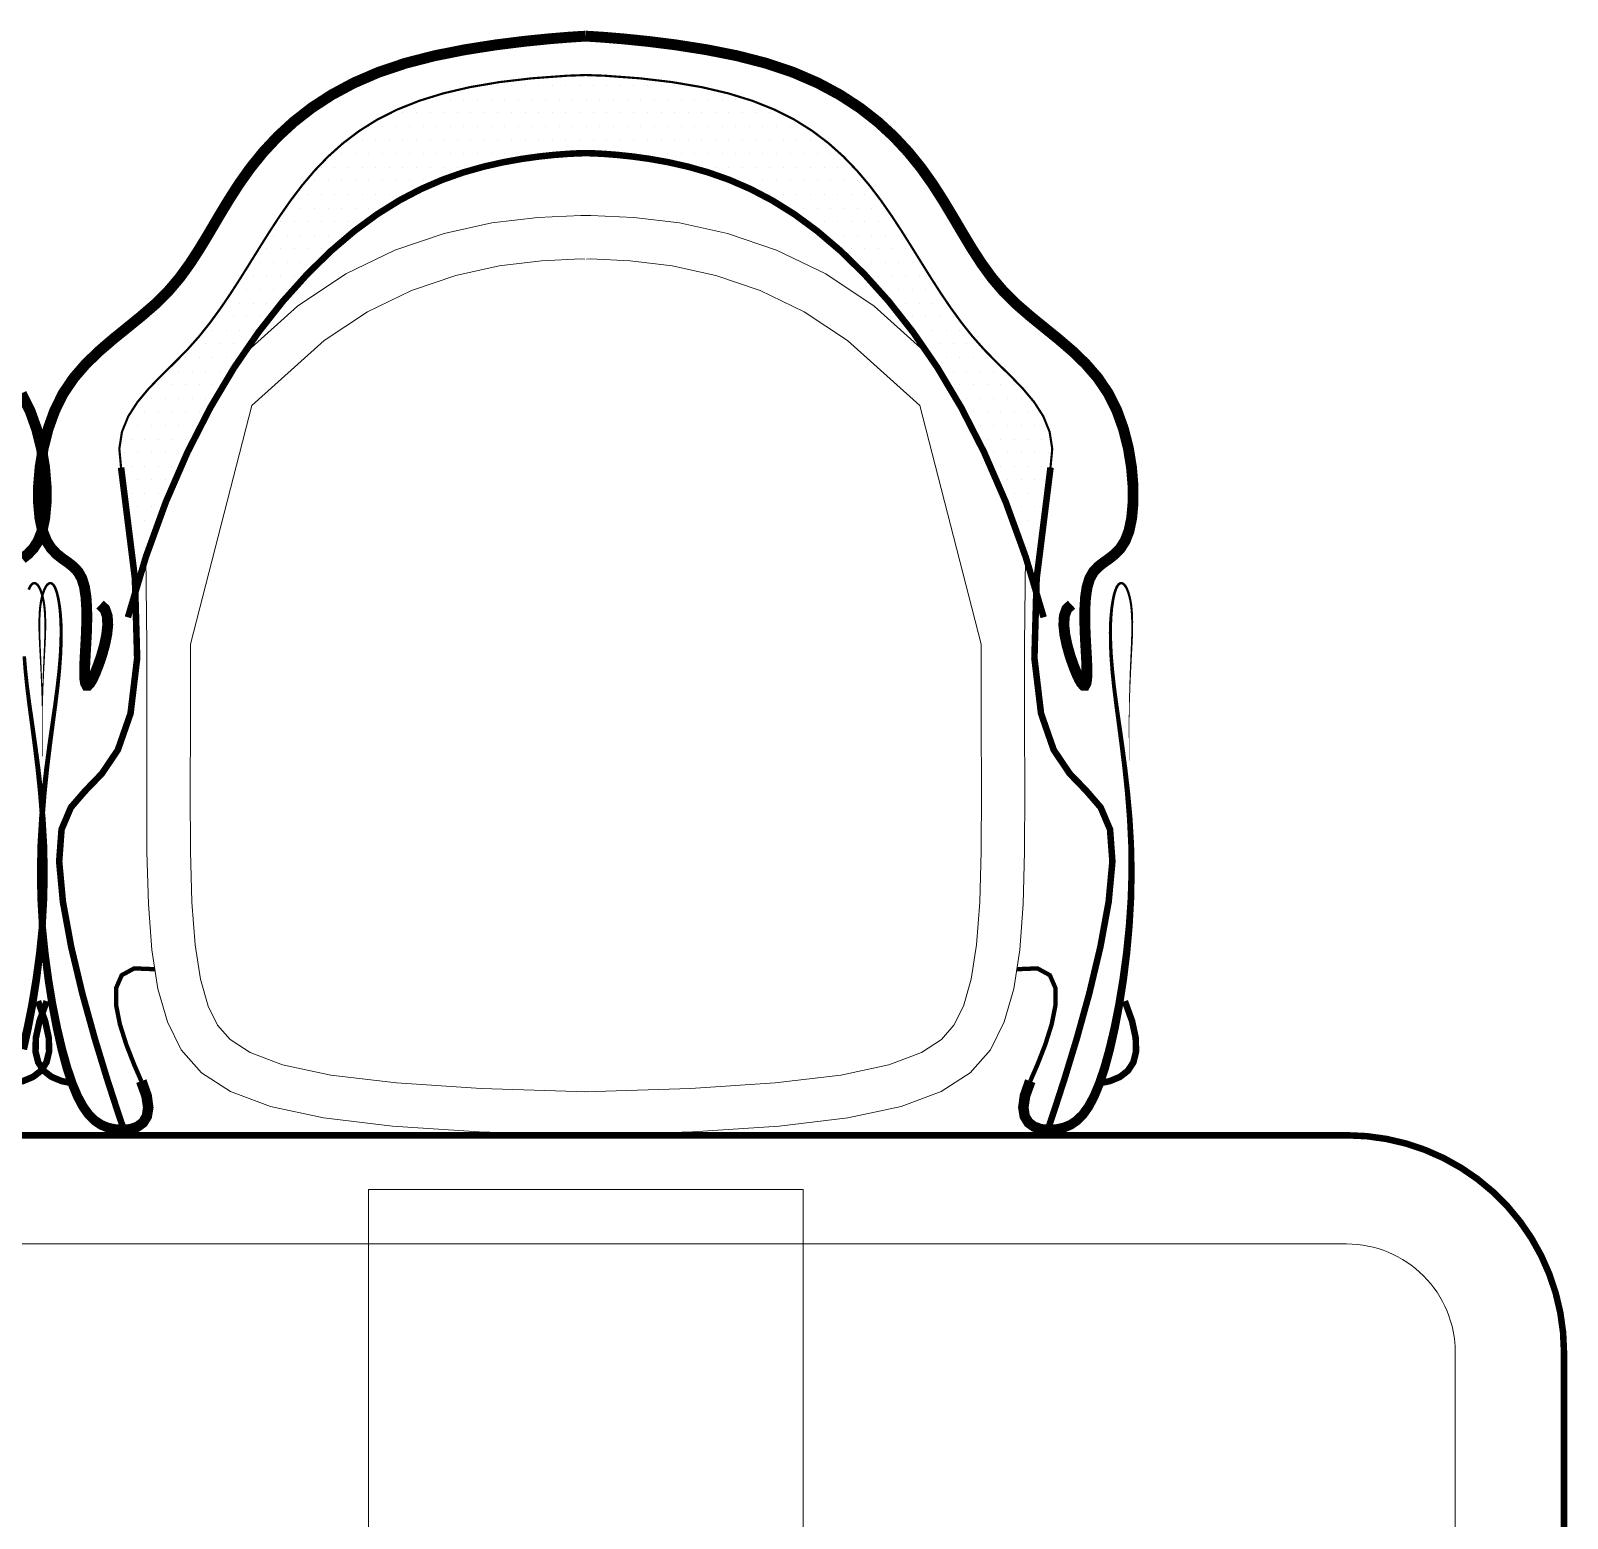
# Model space of a CAD drawing. Header units: millimetres. Extents: x 15905 to 65459, y 54615 to 76704.
# Drawn here: x 50284 to 50990, y 59656 to 60341 of the extents above; entities that cross this region are included whole.
import ezdxf

# ---------------------------------------------------------------- set-up
doc = ezdxf.new("R2010")
doc.units = ezdxf.units.MM
doc.layers.add('Столы', color=250, linetype='Continuous', lineweight=5)

# ---------------------------------------------------------------- blocks, each defined once
blk = doc.blocks.new('ОГ54_на6персон_стол1400х900')
for p, q in [((203.35, 762.12), (203.35, 762.12)), ((209.6, 762.12), (209.6, 762.12)), ((215.85, 762.12), (215.85, 762.12)), ((222.1, 762.12), (222.1, 762.12)), ((228.35, 762.12), (228.35, 762.12)), ((234.6, 762.12), (234.6, 762.12)), ((240.85, 762.12), (240.85, 762.12)), ((247.1, 762.12), (247.1, 762.12)), ((253.35, 762.12), (253.35, 762.12)), ((259.6, 762.12), (259.6, 762.12)), ((265.85, 762.12), (265.85, 762.12)), ((272.1, 762.12), (272.1, 762.12)), ((278.35, 762.12), (278.35, 762.12)), ((284.6, 762.12), (284.6, 762.12)), ((290.85, 762.12), (290.85, 762.12)), ((297.1, 762.12), (297.1, 762.12)), ((165.85, 749.62), (165.85, 749.62)), ((172.1, 749.62), (172.1, 749.62)), ((178.35, 749.62), (178.35, 749.62)), ((181.47, 755.87), (181.47, 755.87)), ((184.6, 749.62), (184.6, 749.62)), ((187.72, 755.87), (187.72, 755.87)), ((190.85, 749.62), (190.85, 749.62)), ((193.97, 755.87), (193.97, 755.87)), ((197.1, 749.62), (197.1, 749.62)), ((200.22, 755.87), (200.22, 755.87)), ((203.35, 749.62), (203.35, 749.62)), ((206.47, 755.87), (206.47, 755.87)), ((209.6, 749.62), (209.6, 749.62)), ((212.72, 755.87), (212.72, 755.87)), ((215.85, 749.62), (215.85, 749.62)), ((218.97, 755.87), (218.97, 755.87)), ((222.1, 749.62), (222.1, 749.62)), ((225.22, 755.87), (225.22, 755.87)), ((228.35, 749.62), (228.35, 749.62)), ((231.47, 755.87), (231.47, 755.87)), ((234.6, 749.62), (234.6, 749.62)), ((237.72, 755.87), (237.72, 755.87)), ((240.85, 749.62), (240.85, 749.62)), ((243.97, 755.87), (243.97, 755.87)), ((247.1, 749.62), (247.1, 749.62)), ((250.22, 755.87), (250.22, 755.87)), ((253.35, 749.62), (253.35, 749.62)), ((256.47, 755.87), (256.47, 755.87)), ((259.6, 749.62), (259.6, 749.62)), ((262.72, 755.87), (262.72, 755.87)), ((265.85, 749.62), (265.85, 749.62)), ((268.97, 755.87), (268.97, 755.87)), ((272.1, 749.62), (272.1, 749.62)), ((275.22, 755.87), (275.22, 755.87)), ((278.35, 749.62), (278.35, 749.62)), ((281.47, 755.87), (281.47, 755.87)), ((284.6, 749.62), (284.6, 749.62)), ((287.72, 755.87), (287.72, 755.87)), ((290.85, 749.62), (290.85, 749.62)), ((293.97, 755.87), (293.97, 755.87)), ((297.1, 749.62), (297.1, 749.62)), ((300.22, 755.87), (300.22, 755.87)), ((303.35, 749.62), (303.35, 749.62)), ((306.47, 755.87), (306.47, 755.87)), ((309.6, 749.62), (309.6, 749.62)), ((312.72, 755.87), (312.72, 755.87)), ((315.85, 749.62), (315.85, 749.62)), ((318.97, 755.87), (318.97, 755.87)), ((322.1, 749.62), (322.1, 749.62)), ((328.35, 749.62), (328.35, 749.62)), ((334.6, 749.62), (334.6, 749.62)), ((150.22, 743.37), (150.22, 743.37)), ((156.47, 743.37), (156.47, 743.37)), ((162.72, 743.37), (162.72, 743.37)), ((168.97, 743.37), (168.97, 743.37)), ((175.22, 743.37), (175.22, 743.37)), ((181.47, 743.37), (181.47, 743.37)), ((187.72, 743.37), (187.72, 743.37)), ((193.97, 743.37), (193.97, 743.37)), ((200.22, 743.37), (200.22, 743.37)), ((206.47, 743.37), (206.47, 743.37)), ((212.72, 743.37), (212.72, 743.37)), ((218.97, 743.37), (218.97, 743.37)), ((225.22, 743.37), (225.22, 743.37)), ((231.47, 743.37), (231.47, 743.37)), ((237.72, 743.37), (237.72, 743.37)), ((243.97, 743.37), (243.97, 743.37)), ((250.22, 743.37), (250.22, 743.37)), ((256.47, 743.37), (256.47, 743.37)), ((262.72, 743.37), (262.72, 743.37)), ((268.97, 743.37), (268.97, 743.37)), ((275.22, 743.37), (275.22, 743.37)), ((281.47, 743.37), (281.47, 743.37)), ((287.72, 743.37), (287.72, 743.37)), ((293.97, 743.37), (293.97, 743.37)), ((300.22, 743.37), (300.22, 743.37)), ((306.47, 743.37), (306.47, 743.37)), ((312.72, 743.37), (312.72, 743.37)), ((318.97, 743.37), (318.97, 743.37)), ((325.22, 743.37), (325.22, 743.37)), ((331.47, 743.37), (331.47, 743.37)), ((337.72, 743.37), (337.72, 743.37)), ((343.97, 743.37), (343.97, 743.37)), ((350.22, 743.37), (350.22, 743.37)), ((140.85, 737.12), (140.85, 737.12)), ((147.1, 737.12), (147.1, 737.12)), ((153.35, 737.12), (153.35, 737.12)), ((159.6, 737.12), (159.6, 737.12)), ((165.85, 737.12), (165.85, 737.12)), ((172.1, 737.12), (172.1, 737.12)), ((178.35, 737.12), (178.35, 737.12)), ((184.6, 737.12), (184.6, 737.12)), ((190.85, 737.12), (190.85, 737.12)), ((197.1, 737.12), (197.1, 737.12)), ((203.35, 737.12), (203.35, 737.12)), ((209.6, 737.12), (209.6, 737.12)), ((215.85, 737.12), (215.85, 737.12)), ((222.1, 737.12), (222.1, 737.12)), ((228.35, 737.12), (228.35, 737.12)), ((234.6, 737.12), (234.6, 737.12)), ((240.85, 737.12), (240.85, 737.12)), ((247.1, 737.12), (247.1, 737.12)), ((253.35, 737.12), (253.35, 737.12)), ((259.6, 737.12), (259.6, 737.12)), ((265.85, 737.12), (265.85, 737.12)), ((272.1, 737.12), (272.1, 737.12)), ((278.35, 737.12), (278.35, 737.12)), ((284.6, 737.12), (284.6, 737.12)), ((290.85, 737.12), (290.85, 737.12)), ((297.1, 737.12), (297.1, 737.12)), ((303.35, 737.12), (303.35, 737.12)), ((309.6, 737.12), (309.6, 737.12)), ((315.85, 737.12), (315.85, 737.12)), ((322.1, 737.12), (322.1, 737.12)), ((328.35, 737.12), (328.35, 737.12)), ((334.6, 737.12), (334.6, 737.12)), ((340.85, 737.12), (340.85, 737.12)), ((347.1, 737.12), (347.1, 737.12)), ((353.35, 737.12), (353.35, 737.12)), ((359.6, 737.12), (359.6, 737.12)), ((137.72, 730.87), (137.72, 730.87)), ((143.97, 730.87), (143.97, 730.87)), ((150.22, 730.87), (150.22, 730.87)), ((156.47, 730.87), (156.47, 730.87)), ((162.72, 730.87), (162.72, 730.87)), ((168.97, 730.87), (168.97, 730.87)), ((175.22, 730.87), (175.22, 730.87)), ((181.47, 730.87), (181.47, 730.87)), ((187.72, 730.87), (187.72, 730.87)), ((193.97, 730.87), (193.97, 730.87)), ((200.22, 730.87), (200.22, 730.87)), ((206.47, 730.87), (206.47, 730.87)), ((212.72, 730.87), (212.72, 730.87)), ((218.97, 730.87), (218.97, 730.87)), ((225.22, 730.87), (225.22, 730.87)), ((231.47, 730.87), (231.47, 730.87)), ((237.72, 730.87), (237.72, 730.87)), ((262.72, 730.87), (262.72, 730.87)), ((268.97, 730.87), (268.97, 730.87)), ((275.22, 730.87), (275.22, 730.87)), ((281.47, 730.87), (281.47, 730.87)), ((287.72, 730.87), (287.72, 730.87)), ((293.97, 730.87), (293.97, 730.87)), ((300.22, 730.87), (300.22, 730.87)), ((306.47, 730.87), (306.47, 730.87)), ((312.72, 730.87), (312.72, 730.87)), ((318.97, 730.87), (318.97, 730.87)), ((325.22, 730.87), (325.22, 730.87)), ((331.47, 730.87), (331.47, 730.87)), ((337.72, 730.87), (337.72, 730.87)), ((343.97, 730.87), (343.97, 730.87)), ((350.22, 730.87), (350.22, 730.87)), ((356.47, 730.87), (356.47, 730.87)), ((362.72, 730.87), (362.72, 730.87)), ((128.35, 724.62), (128.35, 724.62)), ((134.6, 724.62), (134.6, 724.62)), ((140.85, 724.62), (140.85, 724.62)), ((147.1, 724.62), (147.1, 724.62)), ((153.35, 724.62), (153.35, 724.62)), ((159.6, 724.62), (159.6, 724.62)), ((165.85, 724.62), (165.85, 724.62)), ((172.1, 724.62), (172.1, 724.62)), ((178.35, 724.62), (178.35, 724.62)), ((184.6, 724.62), (184.6, 724.62)), ((190.85, 724.62), (190.85, 724.62)), ((197.1, 724.62), (197.1, 724.62)), ((303.35, 724.62), (303.35, 724.62)), ((309.6, 724.62), (309.6, 724.62)), ((315.85, 724.62), (315.85, 724.62)), ((322.1, 724.62), (322.1, 724.62)), ((328.35, 724.62), (328.35, 724.62)), ((334.6, 724.62), (334.6, 724.62)), ((340.85, 724.62), (340.85, 724.62)), ((347.1, 724.62), (347.1, 724.62)), ((353.35, 724.62), (353.35, 724.62)), ((359.6, 724.62), (359.6, 724.62)), ((365.85, 724.62), (365.85, 724.62)), ((372.1, 724.62), (372.1, 724.62)), ((125.22, 718.37), (125.22, 718.37)), ((131.47, 718.37), (131.47, 718.37)), ((137.72, 718.37), (137.72, 718.37)), ((143.97, 718.37), (143.97, 718.37)), ((150.22, 718.37), (150.22, 718.37)), ((156.47, 718.37), (156.47, 718.37)), ((162.72, 718.37), (162.72, 718.37)), ((168.97, 718.37), (168.97, 718.37)), ((175.22, 718.37), (175.22, 718.37)), ((181.47, 718.37), (181.47, 718.37)), ((318.97, 718.37), (318.97, 718.37)), ((325.22, 718.37), (325.22, 718.37)), ((331.47, 718.37), (331.47, 718.37)), ((337.72, 718.37), (337.72, 718.37)), ((343.97, 718.37), (343.97, 718.37)), ((350.22, 718.37), (350.22, 718.37)), ((356.47, 718.37), (356.47, 718.37)), ((362.72, 718.37), (362.72, 718.37)), ((368.97, 718.37), (368.97, 718.37)), ((375.22, 718.37), (375.22, 718.37)), ((122.1, 712.12), (122.1, 712.12)), ((128.35, 712.12), (128.35, 712.12)), ((134.6, 712.12), (134.6, 712.12)), ((140.85, 712.12), (140.85, 712.12)), ((147.1, 712.12), (147.1, 712.12)), ((153.35, 712.12), (153.35, 712.12)), ((159.6, 712.12), (159.6, 712.12)), ((165.85, 712.12), (165.85, 712.12)), ((334.6, 712.12), (334.6, 712.12)), ((340.85, 712.12), (340.85, 712.12)), ((347.1, 712.12), (347.1, 712.12)), ((353.35, 712.12), (353.35, 712.12)), ((359.6, 712.12), (359.6, 712.12)), ((365.85, 712.12), (365.85, 712.12)), ((372.1, 712.12), (372.1, 712.12)), ((378.35, 712.12), (378.35, 712.12)), ((112.72, 705.87), (112.72, 705.87)), ((118.97, 705.87), (118.97, 705.87)), ((125.22, 705.87), (125.22, 705.87)), ((131.47, 705.87), (131.47, 705.87)), ((137.72, 705.87), (137.72, 705.87)), ((143.97, 705.87), (143.97, 705.87)), ((150.22, 705.87), (150.22, 705.87)), ((156.47, 705.87), (156.47, 705.87)), ((343.97, 705.87), (343.97, 705.87)), ((350.22, 705.87), (350.22, 705.87)), ((356.47, 705.87), (356.47, 705.87)), ((362.72, 705.87), (362.72, 705.87)), ((368.97, 705.87), (368.97, 705.87)), ((375.22, 705.87), (375.22, 705.87)), ((381.47, 705.87), (381.47, 705.87)), ((387.72, 705.87), (387.72, 705.87)), ((106.47, 693.37), (106.47, 693.37)), ((109.6, 699.62), (109.6, 699.62)), ((112.72, 693.37), (112.72, 693.37)), ((115.85, 699.62), (115.85, 699.62)), ((118.97, 693.37), (118.97, 693.37)), ((122.1, 699.62), (122.1, 699.62)), ((125.22, 693.37), (125.22, 693.37)), ((128.35, 699.62), (128.35, 699.62)), ((131.47, 693.37), (131.47, 693.37)), ((134.6, 699.62), (134.6, 699.62)), ((137.72, 693.37), (137.72, 693.37)), ((140.85, 699.62), (140.85, 699.62)), ((147.1, 699.62), (147.1, 699.62)), ((353.35, 699.62), (353.35, 699.62)), ((359.6, 699.62), (359.6, 699.62)), ((362.72, 693.37), (362.72, 693.37)), ((365.85, 699.62), (365.85, 699.62)), ((368.97, 693.37), (368.97, 693.37)), ((372.1, 699.62), (372.1, 699.62)), ((375.22, 693.37), (375.22, 693.37)), ((378.35, 699.62), (378.35, 699.62)), ((381.47, 693.37), (381.47, 693.37)), ((384.6, 699.62), (384.6, 699.62)), ((387.72, 693.37), (387.72, 693.37)), ((390.85, 699.62), (390.85, 699.62)), ((393.97, 693.37), (393.97, 693.37)), ((103.35, 687.12), (103.35, 687.12)), ((109.6, 687.12), (109.6, 687.12)), ((115.85, 687.12), (115.85, 687.12)), ((122.1, 687.12), (122.1, 687.12)), ((128.35, 687.12), (128.35, 687.12)), ((372.1, 687.12), (372.1, 687.12)), ((378.35, 687.12), (378.35, 687.12)), ((384.6, 687.12), (384.6, 687.12)), ((390.85, 687.12), (390.85, 687.12)), ((397.1, 687.12), (397.1, 687.12)), ((100.22, 680.87), (100.22, 680.87)), ((106.47, 680.87), (106.47, 680.87)), ((112.72, 680.87), (112.72, 680.87)), ((118.97, 680.87), (118.97, 680.87)), ((125.22, 680.87), (125.22, 680.87)), ((375.22, 680.87), (375.22, 680.87)), ((381.47, 680.87), (381.47, 680.87)), ((387.72, 680.87), (387.72, 680.87)), ((393.97, 680.87), (393.97, 680.87)), ((400.22, 680.87), (400.22, 680.87)), ((97.1, 674.62), (97.1, 674.62)), ((103.35, 674.62), (103.35, 674.62)), ((109.6, 674.62), (109.6, 674.62)), ((115.85, 674.62), (115.85, 674.62)), ((384.6, 674.62), (384.6, 674.62)), ((390.85, 674.62), (390.85, 674.62)), ((397.1, 674.62), (397.1, 674.62)), ((403.35, 674.62), (403.35, 674.62)), ((93.97, 668.37), (93.97, 668.37)), ((100.22, 668.37), (100.22, 668.37)), ((106.47, 668.37), (106.47, 668.37)), ((112.72, 668.37), (112.72, 668.37)), ((387.72, 668.37), (387.72, 668.37)), ((393.97, 668.37), (393.97, 668.37)), ((400.22, 668.37), (400.22, 668.37)), ((406.47, 668.37), (406.47, 668.37)), ((84.6, 662.12), (84.6, 662.12)), ((90.85, 662.12), (90.85, 662.12)), ((97.1, 662.12), (97.1, 662.12)), ((103.35, 662.12), (103.35, 662.12)), ((109.6, 662.12), (109.6, 662.12)), ((390.85, 662.12), (390.85, 662.12)), ((397.1, 662.12), (397.1, 662.12)), ((403.35, 662.12), (403.35, 662.12)), ((409.6, 662.12), (409.6, 662.12)), ((415.85, 662.12), (415.85, 662.12)), ((81.47, 655.87), (81.47, 655.87)), ((87.72, 655.87), (87.72, 655.87)), ((93.97, 655.87), (93.97, 655.87)), ((100.22, 655.87), (100.22, 655.87)), ((400.22, 655.87), (400.22, 655.87)), ((406.47, 655.87), (406.47, 655.87)), ((412.72, 655.87), (412.72, 655.87)), ((418.97, 655.87), (418.97, 655.87)), ((75.22, 643.37), (75.22, 643.37)), ((78.35, 649.62), (78.35, 649.62)), ((81.47, 643.37), (81.47, 643.37)), ((84.6, 649.62), (84.6, 649.62)), ((87.72, 643.37), (87.72, 643.37)), ((90.85, 649.62), (90.85, 649.62)), ((93.97, 643.37), (93.97, 643.37)), ((97.1, 649.62), (97.1, 649.62)), ((403.35, 649.62), (403.35, 649.62)), ((406.47, 643.37), (406.47, 643.37)), ((409.6, 649.62), (409.6, 649.62)), ((412.72, 643.37), (412.72, 643.37)), ((415.85, 649.62), (415.85, 649.62)), ((418.97, 643.37), (418.97, 643.37)), ((422.1, 649.62), (422.1, 649.62)), ((425.22, 643.37), (425.22, 643.37)), ((65.85, 637.12), (65.85, 637.12)), ((72.1, 637.12), (72.1, 637.12)), ((78.35, 637.12), (78.35, 637.12)), ((84.6, 637.12), (84.6, 637.12)), ((90.85, 637.12), (90.85, 637.12)), ((409.6, 637.12), (409.6, 637.12)), ((415.85, 637.12), (415.85, 637.12)), ((422.1, 637.12), (422.1, 637.12)), ((428.35, 637.12), (428.35, 637.12)), ((434.6, 637.12), (434.6, 637.12)), ((62.72, 630.87), (62.72, 630.87)), ((68.97, 630.87), (68.97, 630.87)), ((75.22, 630.87), (75.22, 630.87)), ((81.47, 630.87), (81.47, 630.87)), ((412.72, 630.87), (412.72, 630.87)), ((418.97, 630.87), (418.97, 630.87)), ((425.22, 630.87), (425.22, 630.87)), ((431.47, 630.87), (431.47, 630.87)), ((437.72, 630.87), (437.72, 630.87)), ((53.35, 624.62), (53.35, 624.62)), ((59.6, 624.62), (59.6, 624.62)), ((65.85, 624.62), (65.85, 624.62)), ((72.1, 624.62), (72.1, 624.62)), ((78.35, 624.62), (78.35, 624.62)), ((422.1, 624.62), (422.1, 624.62)), ((428.35, 624.62), (428.35, 624.62)), ((434.6, 624.62), (434.6, 624.62)), ((440.85, 624.62), (440.85, 624.62)), ((447.1, 624.62), (447.1, 624.62)), ((50.22, 618.37), (50.22, 618.37)), ((56.47, 618.37), (56.47, 618.37)), ((62.72, 618.37), (62.72, 618.37)), ((68.97, 618.37), (68.97, 618.37)), ((75.22, 618.37), (75.22, 618.37)), ((425.22, 618.37), (425.22, 618.37)), ((431.47, 618.37), (431.47, 618.37)), ((437.72, 618.37), (437.72, 618.37)), ((443.97, 618.37), (443.97, 618.37)), ((450.22, 618.37), (450.22, 618.37)), ((47.1, 612.12), (47.1, 612.12)), ((53.35, 612.12), (53.35, 612.12)), ((59.6, 612.12), (59.6, 612.12)), ((65.85, 612.12), (65.85, 612.12)), ((72.1, 612.12), (72.1, 612.12)), ((428.35, 612.12), (428.35, 612.12)), ((434.6, 612.12), (434.6, 612.12)), ((440.85, 612.12), (440.85, 612.12)), ((447.1, 612.12), (447.1, 612.12)), ((453.35, 612.12), (453.35, 612.12)), ((43.97, 605.87), (43.97, 605.87)), ((50.22, 605.87), (50.22, 605.87)), ((56.47, 605.87), (56.47, 605.87)), ((62.72, 605.87), (62.72, 605.87)), ((68.97, 605.87), (68.97, 605.87)), ((431.47, 605.87), (431.47, 605.87)), ((437.72, 605.87), (437.72, 605.87)), ((443.97, 605.87), (443.97, 605.87)), ((450.22, 605.87), (450.22, 605.87)), ((456.47, 605.87), (456.47, 605.87)), ((40.85, 599.62), (40.85, 599.62)), ((47.1, 599.62), (47.1, 599.62)), ((53.35, 599.62), (53.35, 599.62)), ((59.6, 599.62), (59.6, 599.62)), ((65.85, 599.62), (65.85, 599.62)), ((434.6, 599.62), (434.6, 599.62)), ((440.85, 599.62), (440.85, 599.62)), ((447.1, 599.62), (447.1, 599.62)), ((453.35, 599.62), (453.35, 599.62)), ((459.6, 599.62), (459.6, 599.62)), ((37.72, 593.37), (37.72, 593.37)), ((40.85, 587.12), (40.85, 587.12)), ((43.97, 593.37), (43.97, 593.37)), ((47.1, 587.12), (47.1, 587.12)), ((50.22, 593.37), (50.22, 593.37)), ((53.35, 587.12), (53.35, 587.12)), ((56.47, 593.37), (56.47, 593.37)), ((59.6, 587.12), (59.6, 587.12)), ((62.72, 593.37), (62.72, 593.37)), ((437.72, 593.37), (437.72, 593.37)), ((440.85, 587.12), (440.85, 587.12)), ((443.97, 593.37), (443.97, 593.37)), ((447.1, 587.12), (447.1, 587.12)), ((450.22, 593.37), (450.22, 593.37)), ((453.35, 587.12), (453.35, 587.12)), ((456.47, 593.37), (456.47, 593.37)), ((459.6, 587.12), (459.6, 587.12)), ((462.72, 593.37), (462.72, 593.37)), ((37.72, 580.87), (37.72, 580.87)), ((43.97, 580.87), (43.97, 580.87)), ((50.22, 580.87), (50.22, 580.87)), ((56.47, 580.87), (56.47, 580.87)), ((443.97, 580.87), (443.97, 580.87)), ((450.22, 580.87), (450.22, 580.87)), ((456.47, 580.87), (456.47, 580.87)), ((462.72, 580.87), (462.72, 580.87)), ((40.85, 574.62), (40.85, 574.62)), ((47.1, 574.62), (47.1, 574.62)), ((53.35, 574.62), (53.35, 574.62)), ((447.1, 574.62), (447.1, 574.62)), ((453.35, 574.62), (453.35, 574.62)), ((459.6, 574.62), (459.6, 574.62)), ((43.97, 568.37), (43.97, 568.37)), ((50.22, 568.37), (50.22, 568.37)), ((450.22, 568.37), (450.22, 568.37)), ((456.47, 568.37), (456.47, 568.37)), ((40.85, 562.12), (40.85, 562.12)), ((47.1, 562.12), (47.1, 562.12)), ((53.35, 562.12), (53.35, 562.12)), ((447.1, 562.12), (447.1, 562.12)), ((453.35, 562.12), (453.35, 562.12)), ((459.6, 562.12), (459.6, 562.12)), ((43.97, 555.87), (43.97, 555.87)), ((50.22, 555.87), (50.22, 555.87)), ((450.22, 555.87), (450.22, 555.87)), ((456.47, 555.87), (456.47, 555.87)), ((40.85, 549.62), (40.85, 549.62)), ((47.1, 549.62), (47.1, 549.62)), ((453.35, 549.62), (453.35, 549.62)), ((43.97, 543.37), (43.97, 543.37)), ((456.47, 543.37), (456.47, 543.37))]:
    blk.add_line(p, q)
for points, const_width in [([(-9.24, 544.61), (-6.63, 546.67), (-4.15, 549.26), (-1.94, 552.67), (-0.15, 557.23), (1.1, 563.13), (1.74, 570.19), (1.73, 578.12), (1.03, 586.63), (-0.41, 595.42), (-2.64, 604.21), (-5.7, 612.71), (-9.64, 620.62)], 5), ([(26.57, 523.43), (28.76, 521.38), (29.87, 518.19), (30.1, 514.18), (29.63, 509.63), (28.63, 504.84), (27.3, 500.11), (25.8, 495.74), (24.34, 492.03), (23.05, 489.21), (21.96, 487.34), (21.07, 486.4), (20.38, 486.39), (19.89, 487.29), (19.58, 489.09), (19.45, 491.79), (19.5, 495.37), (19.71, 499.8), (20, 504.86), (20.28, 510.33), (20.45, 515.97), (20.42, 521.53), (20.1, 526.8), (19.39, 531.53), (18.19, 535.48), (16.47, 538.51), (14.3, 540.84), (11.85, 542.77), (9.24, 544.61), (6.63, 546.67), (4.15, 549.26), (1.94, 552.67), (0.15, 557.23), (-1.1, 563.13), (-1.74, 570.19), (-1.73, 578.12), (-1.03, 586.63), (0.41, 595.42), (2.64, 604.21), (5.7, 612.71), (9.64, 620.62), (14.46, 627.74), (20.02, 634.16), (26.11, 640.05), (32.54, 645.58), (39.12, 650.91), (45.65, 656.23), (51.95, 661.69), (57.81, 667.47), (63.1, 673.7), (67.92, 680.33), (72.43, 687.3), (76.78, 694.52), (81.13, 701.91), (85.64, 709.4), (90.46, 716.91), (95.75, 724.36), (101.66, 731.66), (108.27, 738.75), (115.66, 745.55), (123.91, 751.99), (133.09, 757.97), (143.28, 763.44), (154.55, 768.31), (166.99, 772.5), (180.53, 775.98), (194.6, 778.76), (208.48, 780.94), (221.45, 782.57), (232.8, 783.72), (241.82, 784.46), (247.79, 784.85), (250, 784.97)], 5), ([(473.43, 523.43), (471.24, 521.38), (470.13, 518.19), (469.9, 514.18), (470.37, 509.63), (471.37, 504.84), (472.7, 500.11), (474.2, 495.74), (475.66, 492.03), (476.95, 489.21), (478.04, 487.34), (478.93, 486.4), (479.62, 486.39), (480.11, 487.29), (480.42, 489.09), (480.55, 491.79), (480.5, 495.37), (480.29, 499.8), (480, 504.86), (479.72, 510.33), (479.55, 515.97), (479.58, 521.53), (479.9, 526.8), (480.61, 531.53), (481.81, 535.48), (483.53, 538.51), (485.7, 540.84), (488.15, 542.77), (490.76, 544.61), (493.37, 546.67), (495.85, 549.26), (498.06, 552.67), (499.85, 557.23), (501.1, 563.13), (501.74, 570.19), (501.73, 578.12), (501.03, 586.63), (499.59, 595.42), (497.36, 604.21), (494.3, 612.71), (490.36, 620.62), (485.54, 627.74), (479.98, 634.16), (473.89, 640.05), (467.46, 645.58), (460.88, 650.91), (454.35, 656.23), (448.05, 661.69), (442.19, 667.47), (436.9, 673.7), (432.08, 680.33), (427.57, 687.3), (423.22, 694.52), (418.87, 701.91), (414.36, 709.4), (409.54, 716.91), (404.25, 724.36), (398.34, 731.66), (391.73, 738.75), (384.34, 745.55), (376.09, 751.99), (366.91, 757.97), (356.72, 763.44), (345.45, 768.31), (333.01, 772.5), (319.47, 775.98), (305.4, 778.76), (291.52, 780.94), (278.55, 782.57), (267.2, 783.72), (258.18, 784.46), (252.21, 784.85), (250, 784.97)], 5), ([(36.22, 586.51), (35.42, 595.17), (36.64, 602.97), (39.53, 610.06), (43.74, 616.61), (48.9, 622.78), (54.67, 628.73), (60.68, 634.62), (66.59, 640.61), (72.11, 646.82), (77.25, 653.27), (82.08, 659.91), (86.7, 666.72), (91.17, 673.67), (95.58, 680.72), (100.01, 687.85), (104.53, 695.03), (109.24, 702.22), (114.21, 709.35), (119.52, 716.34), (125.26, 723.12), (131.5, 729.61), (138.35, 735.74), (145.87, 741.43), (154.14, 746.61), (163.27, 751.2), (173.34, 755.22), (184.45, 758.65), (196.71, 761.52), (210.22, 763.82), (225.08, 765.57), (241.38, 766.77), (250, 767.08)], 1), ([(463.78, 586.51), (464.58, 595.17), (463.36, 602.97), (460.47, 610.06), (456.26, 616.61), (451.1, 622.78), (445.33, 628.73), (439.32, 634.62), (433.41, 640.61), (427.89, 646.82), (422.75, 653.27), (417.92, 659.91), (413.3, 666.72), (408.83, 673.67), (404.42, 680.72), (399.99, 687.85), (395.47, 695.03), (390.76, 702.22), (385.79, 709.35), (380.48, 716.34), (374.74, 723.12), (368.5, 729.61), (361.65, 735.74), (354.13, 741.43), (345.86, 746.61), (336.73, 751.2), (326.66, 755.22), (315.55, 758.65), (303.29, 761.52), (289.78, 763.82), (274.92, 765.57), (258.62, 766.77), (250, 767.08)], 1), ([(39.37, 517.6), (47.65, 545.43), (56.84, 570.72), (66.78, 593.57), (77.29, 614.1), (88.21, 632.43), (99.38, 648.69), (110.64, 662.98), (121.82, 675.42), (132.78, 686.15), (143.51, 695.29), (153.99, 703), (164.25, 709.41), (174.27, 714.66), (184.06, 718.9), (193.63, 722.27), (202.98, 724.92), (212.07, 726.98), (220.7, 728.52), (228.66, 729.62), (235.69, 730.36), (241.58, 730.81), (246.08, 731.04), (248.96, 731.13), (250, 731.14)], 3), ([(460.63, 517.6), (452.35, 545.43), (443.16, 570.72), (433.22, 593.57), (422.71, 614.1), (411.79, 632.43), (400.62, 648.69), (389.36, 662.98), (378.18, 675.42), (367.22, 686.15), (356.49, 695.29), (346.01, 703), (335.75, 709.41), (325.73, 714.66), (315.94, 718.9), (306.37, 722.27), (297.02, 724.92), (287.93, 726.98), (279.3, 728.52), (271.34, 729.62), (264.31, 730.36), (258.42, 730.81), (253.92, 731.04), (251.04, 731.13), (250, 731.14)], 3), ([(36.22, 586.51), (42.59, 535.54), (43.62, 498.75), (40.58, 473.37), (34.75, 456.61), (27.38, 445.68), (19.76, 437.79), (13.16, 430.17), (8.84, 420.02), (7.75, 405.27), (9.47, 386.75), (13.28, 365.97), (18.41, 344.47), (24.14, 323.78), (29.73, 305.44), (34.42, 290.96), (37.49, 281.89)], 3), ([(463.78, 586.51), (457.41, 535.54), (456.38, 498.75), (459.42, 473.37), (465.25, 456.61), (472.62, 445.68), (480.24, 437.79), (486.84, 430.17), (491.16, 420.02), (492.25, 405.27), (490.53, 386.75), (486.72, 365.97), (481.59, 344.47), (475.86, 323.78), (470.27, 305.44), (465.58, 290.96), (462.51, 281.89)], 3), ([(45.54, 304.22), (42.16, 312), (38.66, 320.96), (35.69, 330.32), (33.91, 339.29), (33.97, 347.1), (36.52, 352.96), (42.24, 356.09), (51.76, 355.71)], 2), ([(454.46, 304.22), (457.84, 312), (461.34, 320.96), (464.31, 330.32), (466.09, 339.29), (466.03, 347.1), (463.48, 352.96), (457.76, 356.09), (448.24, 355.71)], 2), ([(-2.01, 341.02), (1.31, 331.8), (2.97, 324.12), (3.13, 317.85), (1.89, 312.86), (-0.6, 309.02), (-4.21, 306.2), (-8.82, 304.27), (-14.29, 303.1)], 3), ([(2.01, 341.02), (-1.31, 331.8), (-2.97, 324.12), (-3.13, 317.85), (-1.89, 312.86), (0.6, 309.02), (4.21, 306.2), (8.82, 304.27), (14.29, 303.1)], 3), ([(497.99, 341.02), (501.31, 331.8), (502.97, 324.12), (503.13, 317.85), (501.89, 312.86), (499.4, 309.02), (495.79, 306.2), (491.18, 304.27), (485.71, 303.1)], 3)]:
    blk.add_lwpolyline(points, dxfattribs=dict(const_width=const_width))
for points in [[(96.04, 641.59), (117.38, 660.76), (139.59, 675.56), (162.21, 686.52), (184.78, 694.16), (206.85, 699.02), (227.96, 701.61), (247.65, 702.47), (250, 702.42)], [(403.96, 641.59), (382.62, 660.76), (360.41, 675.56), (337.79, 686.52), (315.22, 694.16), (293.15, 699.02), (272.04, 701.61), (252.35, 702.47), (250, 702.42)], [(96.39, 615.02), (129.67, 644.92), (149.54, 658.16), (169.8, 667.98), (190.15, 674.87), (210.23, 679.28), (229.62, 681.66), (247.89, 682.46), (249.61, 682.42)], [(403.61, 615.02), (370.33, 644.92), (350.46, 658.16), (330.2, 667.98), (309.85, 674.87), (289.77, 679.28), (270.38, 681.66), (252.11, 682.46), (250.39, 682.42)], [(96.39, 615.02), (68.11, 505.19), (68.11, 469.18), (68, 437.55), (68.12, 410.09), (68.77, 386.61), (70.25, 366.97), (72.73, 351.06), (76.24, 338.78), (80.65, 329.9), (86.43, 323.3), (95.58, 317.36), (110.53, 311.79), (132.69, 307.04), (162.89, 303.4), (201.85, 300.86), (250.64, 299.31)], [(403.61, 615.02), (431.89, 505.19), (431.89, 469.18), (432, 437.55), (431.88, 410.09), (431.23, 386.61), (429.75, 366.97), (427.27, 351.06), (423.76, 338.78), (419.35, 329.9), (413.57, 323.3), (404.42, 317.36), (389.47, 311.79), (367.31, 307.04), (337.11, 303.4), (298.15, 300.86), (249.36, 299.31)], [(47.67, 545.44), (48.11, 505.08), (48.11, 469.22), (48, 437.55), (48.12, 409.77), (48.79, 385.58), (50.36, 364.67), (53.16, 346.76), (57.52, 331.52), (63.89, 318.68), (73.21, 308.04), (86.54, 299.38), (104.91, 292.54), (129.4, 287.3), (161.04, 283.48), (200.89, 280.88), (250, 279.32)], [(452.33, 545.44), (451.89, 505.08), (451.89, 469.22), (452, 437.55), (451.88, 409.77), (451.21, 385.58), (449.64, 364.67), (446.84, 346.76), (442.48, 331.52), (436.11, 318.68), (426.79, 308.04), (413.46, 299.38), (395.09, 292.54), (370.6, 287.3), (338.96, 283.48), (299.11, 280.88), (250, 279.32)]]:
    blk.add_lwpolyline(points)
for points, format in [([(-8.97, 318.9, 3.95, 3.82, 0), (-6.72, 328.65, 3.82, 3.68, 0), (-4.64, 339.4, 3.68, 3.53, 0), (-2.79, 350.93, 3.53, 3.37, 0), (-1.22, 363.04, 3.37, 3.21, 0), (-0.02, 375.52, 3.21, 3.05, 0), (0.77, 388.16, 3.05, 2.88, 0), (1.08, 400.75, 2.88, 2.72, 0), (0.87, 413.1, 2.72, 2.57, 0), (0.22, 425.12, 2.57, 2.41, 0), (-0.77, 436.72, 2.41, 2.27, 0), (-1.98, 447.82, 2.27, 2.13, 0), (-3.32, 458.34, 2.13, 2, 0), (-4.67, 468.2, 2, 1.88, 0), (-5.94, 477.33, 1.88, 1.78, 0), (-7, 485.63, 1.78, 1.68, 0), (-7.79, 493.06, 1.68, 1.59, 0), (-8.31, 499.64, 1.59, 1.52, 0)], "xyseb"), ([(-6.25, 530.34, 1.19, 1.18, 0), (-5.75, 531.5, 1.18, 1.16, 0), (-5.23, 532.35, 1.16, 1.15, 0), (-4.71, 532.91, 1.15, 1.14, 0), (-4.19, 533.23, 1.14, 1.14, 0), (-3.67, 533.33, 1.14, 1.13, 0), (-3.17, 533.24, 1.13, 1.12, 0), (-2.68, 532.96, 1.12, 1.12, 0), (-2.2, 532.52, 1.12, 1.11, 0), (-1.74, 531.91, 1.11, 1.09, 0), (-1.3, 531.13, 1.09, 1.08, 0), (-0.87, 530.2, 1.08, 1.07, 0), (-0.47, 529.11, 1.07, 1.05, 0), (-0.08, 527.89, 1.05, 1.03, 0), (0.27, 526.51, 1.03, 1.01, 0), (0.6, 524.94, 1.01, 0.986, 0), (0.88, 523.12, 0.986, 0.959, 0), (1.11, 521.01, 0.959, 0.926, 0), (1.27, 518.54, 0.926, 0.889, 0), (1.36, 515.66, 0.889, 0.846, 0), (1.37, 512.32, 0.846, 0.796, 0), (1.28, 508.47, 0.796, 0.738, 0), (1.09, 504.03, 0.738, 0.672, 0), (0.84, 498.92, 0.672, 0.595, 0), (0.56, 492.99, 0.595, 0.506, 0), (0.29, 486.14, 0.506, 0.404, 0), (0.06, 478.24, 0.404, 0.286, 0), (-0.08, 469.19, 0.286, 0.152, 0), (-0.1, 458.85, 0.152, 0, 0), (0.05, 447.1, 0, 0, 0)], "xyseb"), ([(45.54, 304.22, 5, 4.91, 0), (47.96, 297.45, 4.91, 4.84, 0), (48.72, 292.11, 4.84, 4.78, 0), (48.09, 288.05, 4.78, 4.74, 0), (46.34, 285.14, 4.74, 4.7, 0), (43.73, 283.23, 4.7, 4.65, 0), (40.55, 282.18, 4.65, 4.61, 0), (37.06, 281.85, 4.61, 4.56, 0), (33.54, 282.09, 4.56, 4.52, 0), (30.2, 282.82, 4.52, 4.47, 0), (27.07, 284.1, 4.47, 4.43, 0), (24.13, 286.07, 4.43, 4.38, 0), (21.34, 288.83, 4.38, 4.32, 0), (18.7, 292.52, 4.32, 4.25, 0), (16.16, 297.26, 4.25, 4.17, 0), (13.71, 303.16, 4.17, 4.07, 0), (11.31, 310.35, 4.07, 3.95, 0), (8.97, 318.9, 3.95, 3.82, 0), (6.72, 328.65, 3.82, 3.68, 0), (4.64, 339.4, 3.68, 3.53, 0), (2.79, 350.93, 3.53, 3.37, 0), (1.22, 363.04, 3.37, 3.21, 0), (0.02, 375.52, 3.21, 3.05, 0), (-0.77, 388.16, 3.05, 2.88, 0), (-1.08, 400.75, 2.88, 2.72, 0), (-0.87, 413.1, 2.72, 2.57, 0), (-0.22, 425.12, 2.57, 2.41, 0), (0.77, 436.72, 2.41, 2.27, 0), (1.98, 447.82, 2.27, 2.13, 0), (3.32, 458.34, 2.13, 2, 0), (4.67, 468.2, 2, 1.88, 0), (5.94, 477.33, 1.88, 1.78, 0), (7, 485.63, 1.78, 1.68, 0), (7.79, 493.06, 1.68, 1.59, 0), (8.31, 499.64, 1.59, 1.52, 0), (8.59, 505.44, 1.52, 1.45, 0), (8.67, 510.51, 1.45, 1.4, 0), (8.58, 514.91, 1.4, 1.35, 0), (8.35, 518.7, 1.35, 1.3, 0), (8.03, 521.94, 1.3, 1.27, 0), (7.63, 524.67, 1.27, 1.24, 0), (7.2, 526.96, 1.24, 1.21, 0), (6.74, 528.84, 1.21, 1.19, 0), (6.25, 530.34, 1.19, 1.18, 0), (5.75, 531.5, 1.18, 1.16, 0), (5.23, 532.35, 1.16, 1.15, 0), (4.71, 532.91, 1.15, 1.14, 0), (4.19, 533.23, 1.14, 1.14, 0), (3.67, 533.33, 1.14, 1.13, 0), (3.17, 533.24, 1.13, 1.12, 0), (2.68, 532.96, 1.12, 1.12, 0), (2.2, 532.52, 1.12, 1.11, 0), (1.74, 531.91, 1.11, 1.09, 0), (1.3, 531.13, 1.09, 1.08, 0), (0.87, 530.2, 1.08, 1.07, 0), (0.47, 529.11, 1.07, 1.05, 0), (0.08, 527.89, 1.05, 1.03, 0), (-0.27, 526.51, 1.03, 1.01, 0), (-0.6, 524.94, 1.01, 0.986, 0), (-0.88, 523.12, 0.986, 0.959, 0), (-1.11, 521.01, 0.959, 0.926, 0), (-1.27, 518.54, 0.926, 0.889, 0), (-1.36, 515.66, 0.889, 0.846, 0), (-1.37, 512.32, 0.846, 0.796, 0), (-1.28, 508.47, 0.796, 0.738, 0), (-1.09, 504.03, 0.738, 0.672, 0), (-0.84, 498.92, 0.672, 0.595, 0), (-0.56, 492.99, 0.595, 0.506, 0), (-0.29, 486.14, 0.506, 0.404, 0), (-0.06, 478.24, 0.404, 0.286, 0), (0.08, 469.19, 0.286, 0.152, 0), (0.1, 458.85, 0.152, 0, 0), (-0.05, 447.1, 0, 0, 0)], "xyseb"), ([(454.46, 304.22, 5, 4.91, 0), (452.04, 297.45, 4.91, 4.84, 0), (451.28, 292.11, 4.84, 4.78, 0), (451.91, 288.05, 4.78, 4.74, 0), (453.66, 285.14, 4.74, 4.7, 0), (456.27, 283.23, 4.7, 4.65, 0), (459.45, 282.18, 4.65, 4.61, 0), (462.94, 281.85, 4.61, 4.56, 0), (466.46, 282.09, 4.56, 4.52, 0), (469.8, 282.82, 4.52, 4.47, 0), (472.93, 284.1, 4.47, 4.43, 0), (475.87, 286.07, 4.43, 4.38, 0), (478.66, 288.83, 4.38, 4.32, 0), (481.3, 292.52, 4.32, 4.25, 0), (483.84, 297.26, 4.25, 4.17, 0), (486.29, 303.16, 4.17, 4.07, 0), (488.69, 310.35, 4.07, 3.95, 0), (491.03, 318.9, 3.95, 3.82, 0), (493.28, 328.65, 3.82, 3.68, 0), (495.36, 339.4, 3.68, 3.53, 0), (497.21, 350.93, 3.53, 3.37, 0), (498.78, 363.04, 3.37, 3.21, 0), (499.98, 375.52, 3.21, 3.05, 0), (500.77, 388.16, 3.05, 2.88, 0), (501.08, 400.75, 2.88, 2.72, 0), (500.87, 413.1, 2.72, 2.57, 0), (500.22, 425.12, 2.57, 2.41, 0), (499.23, 436.72, 2.41, 2.27, 0), (498.02, 447.82, 2.27, 2.13, 0), (496.68, 458.34, 2.13, 2, 0), (495.33, 468.2, 2, 1.88, 0), (494.06, 477.33, 1.88, 1.78, 0), (493, 485.63, 1.78, 1.68, 0), (492.21, 493.06, 1.68, 1.59, 0), (491.69, 499.64, 1.59, 1.52, 0), (491.41, 505.44, 1.52, 1.45, 0), (491.33, 510.51, 1.45, 1.4, 0), (491.42, 514.91, 1.4, 1.35, 0), (491.65, 518.7, 1.35, 1.3, 0), (491.97, 521.94, 1.3, 1.27, 0), (492.37, 524.67, 1.27, 1.24, 0), (492.8, 526.96, 1.24, 1.21, 0), (493.26, 528.84, 1.21, 1.19, 0), (493.75, 530.34, 1.19, 1.18, 0), (494.25, 531.5, 1.18, 1.16, 0), (494.77, 532.35, 1.16, 1.15, 0), (495.29, 532.91, 1.15, 1.14, 0), (495.81, 533.23, 1.14, 1.14, 0), (496.33, 533.33, 1.14, 1.13, 0), (496.83, 533.24, 1.13, 1.12, 0), (497.32, 532.96, 1.12, 1.12, 0), (497.8, 532.52, 1.12, 1.11, 0), (498.26, 531.91, 1.11, 1.09, 0), (498.7, 531.13, 1.09, 1.08, 0), (499.13, 530.2, 1.08, 1.07, 0), (499.53, 529.11, 1.07, 1.05, 0), (499.92, 527.89, 1.05, 1.03, 0), (500.27, 526.51, 1.03, 1.01, 0), (500.6, 524.94, 1.01, 0.986, 0), (500.88, 523.12, 0.986, 0.959, 0), (501.11, 521.01, 0.959, 0.926, 0), (501.27, 518.54, 0.926, 0.889, 0), (501.36, 515.66, 0.889, 0.846, 0), (501.37, 512.32, 0.846, 0.796, 0), (501.28, 508.47, 0.796, 0.738, 0), (501.09, 504.03, 0.738, 0.672, 0), (500.84, 498.92, 0.672, 0.595, 0), (500.56, 492.99, 0.595, 0.506, 0), (500.29, 486.14, 0.506, 0.404, 0), (500.06, 478.24, 0.404, 0.286, 0), (499.92, 469.19, 0.286, 0.152, 0), (499.9, 458.85, 0.152, 0, 0), (500.05, 447.1, 0, 0, 0)], "xyseb"), ([(-150, 229.32), (600, 229.32, -0.414214), (650, 179.32), (650, -70.68)], "xyb")]:
    blk.add_lwpolyline(points, format=format)
at = {"const_width": 3}
blk.add_lwpolyline([(-600, 279.32), (600, 279.32, -0.414214), (700, 179.32), (700, -520.68, -0.414214), (600, -620.68), (-600, -620.68, -0.414214), (-700, -520.68), (-700, 179.32, -0.414214)], format="xyb", close=True, dxfattribs=at)
blk.add_lwpolyline([(150, 254.32), (150, 54.32), (350, 54.32), (350, 254.32)], close=True)

msp = doc.modelspace()

# ---------------------------------------------------------------- block references
at = {"layer": 'Столы'}
msp.add_blockref('ОГ54_на6персон_стол1400х900', (50288.85, 59553.09), dxfattribs=at)

doc.saveas('drawing.dxf')
